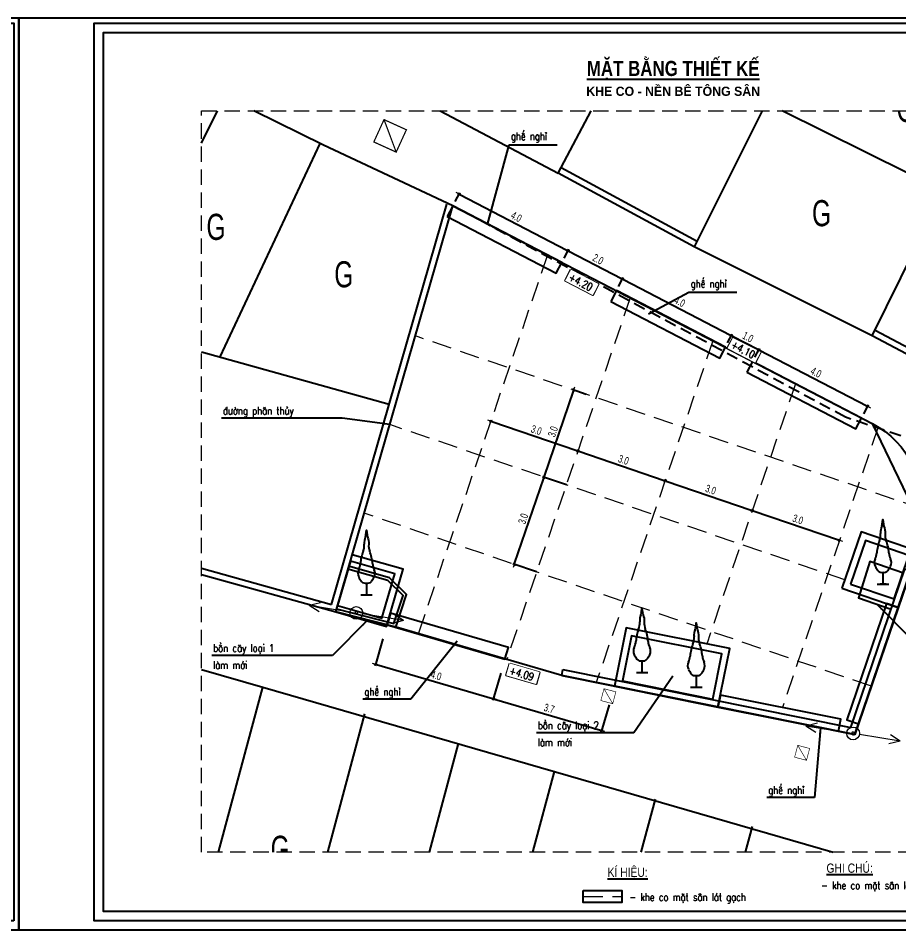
# Model space of a CAD drawing. Header units: millimetres. Extents: x 1823 to 2398, y 1966 to 2177.
# Drawn here: x 2355.19 to 2383.87, y 2025.88 to 2055.58 of the extents above; entities that cross this region are included whole.
import ezdxf
from ezdxf.enums import TextEntityAlignment as Align
from ezdxf.xclip import XClip

# ---------------------------------------------------------------- set-up
doc = ezdxf.new("R2010")
doc.units = ezdxf.units.MM
doc.header["$XCLIPFRAME"] = 0
doc.set_wipeout_variables(frame=1)
doc.header["$PDMODE"] = 3
doc.header["$PDSIZE"] = -0.7
doc.linetypes.add('DASHED', pattern=[19.05, 12.7, -6.35])
doc.linetypes.add('HIDDEN', pattern=[0.375, 0.25, -0.125])
for name, color, linetype in [('CAY', 3, 'Continuous'), ('chu', 6, 'Continuous'), ('coc', 1, 'Continuous'), ('ENTTNTHIETKE1', 2, 'Continuous'), ('GA', 7, 'Continuous'), ('KHUNGTEN', 5, 'Continuous'), ('NOI', 2, 'Continuous'), ('thep', 2, 'Continuous')]:
    doc.layers.add(name, color=color, linetype=linetype)
for name, color, linetype, lineweight in [('COT Ha The', 1, 'Continuous', 13), ('LC Dim', 8, 'Continuous', 18), ('LC Khac', 4, 'Continuous', 9), ('LC MANH DUT', 35, 'HIDDEN', 5), ('LC Net thay', 7, 'Continuous', 25), ('LC Text1', 3, 'Continuous', 20), ('LC Text2', 7, 'Continuous', 25)]:
    doc.layers.add(name, color=color, linetype=linetype, lineweight=lineweight)
doc.styles.add('HOATBIF', font='hoatbif.shx', dxfattribs={"width": 0.7})
doc.styles.add('LC 1', font='')
doc.styles.add('LC 3', font='vnsimli.shx', dxfattribs={"width": 0.75})
doc.styles.add('LC3', font='', dxfattribs={"width": 0.8})
doc.styles.get("Standard").update_dxf_attribs({"font": 'RomanS'})
doc.styles.add('style1', font='')
doc.styles.add('T2', font='', dxfattribs={"width": 0.8})
doc.styles.get('LC 1').set_extended_font_data('.VnAvantH', bold=True)
doc.styles.get('LC3').set_extended_font_data('.VnArialH', bold=True)
doc.styles.get('style1').set_extended_font_data('.VnAvantH')
doc.styles.get('T2').set_extended_font_data('.VnArialH')
doc.dimstyles.new('1-100(1-25)', dxfattribs={"dimscale": 25, "dimtxt": 2.5, "dimasz": 0.35, "dimexe": 0.5, "dimexo": 0, "dimgap": 0.8, "dimtad": 1, "dimdec": 0, "dimzin": 0, "dimdsep": 46, "dimtxsty": 'HOATBIF', "dimblk1": 'DOT', "dimblk2": 'DOT', "dimsah": 1, "dimcen": -1, "dimdle": 1, "dimclrd": 256, "dimclre": 256, "dimclrt": 4, "dimadec": 3, "dimazin": 2, "dimtfac": 0.333333, "dimtdec": 0, "dimtix": 1, "dimtmove": 2, "dimatfit": 3, "dimldrblk": 'DOT', "dimfxl": 1, "dimtvp": 0.833333, "dimtolj": 1, "dimtzin": 0, "dimarcsym": 0})
doc.dimstyles.new('ISO-25', dxfattribs={"dimtxt": 2.5, "dimasz": 2.5, "dimexe": 1.25, "dimexo": 0.625, "dimtad": 1, "dimtxsty": 'Standard', "dimcen": 2.5, "dimadec": 0, "dimazin": 2, "dimtfac": 0, "dimtdec": 0, "dimtofl": 0, "dimtmove": 0, "dimatfit": 0, "dimfxl": 1, "dimtzin": 0, "dimarcsym": 0})

# ---------------------------------------------------------------- blocks, each defined once
blk = doc.blocks.new('khung vpn')
at = {"layer": 'Defpoints'}
for p, q in [((52556.46, -4195.446), (52498.758, -4195.446)), ((52498.758, -4195.446), (52498.758, -4235.276)), ((52556.46, -4235.276), (52556.46, -4195.446)), ((52498.758, -4235.276), (52556.46, -4235.276))]:
    blk.add_line(p, q, dxfattribs=at)
at = {"layer": 'KHUNGTEN'}
blk.add_lwpolyline([(52556.243, -4234.885), (52502.048, -4234.885), (52502.048, -4195.662), (52556.243, -4195.662)], close=True, dxfattribs=at)
at = {"layer": 'thep'}
blk.add_lwpolyline([(52555.832, -4234.474), (52502.459, -4234.474), (52502.459, -4196.073), (52555.832, -4196.073)], close=True, dxfattribs=at)
blk = doc.blocks.new('COTHATHE')
at = {"layer": 'COT Ha The', "linetype": 'Continuous'}
for p, q in [((-2.594, 0), (-2.007, 0.249)), ((-2.594, 0), (-2.007, -0.249)), ((2.594, 0), (2.007, 0.249)), ((2.594, 0), (2.007, -0.249))]:
    blk.add_line(p, q, dxfattribs=at)
at = {"layer": 'COT Ha The'}
for p, q in [((-2.594, 0), (-0.348, 0)), ((-2.594, 0), (-0.348, 0)), ((2.594, 0), (0.348, 0))]:
    blk.add_line(p, q, dxfattribs=at)
blk.add_circle((0, 0), 0.348, dxfattribs=at)
at = {"layer": 'COT Ha The', "linetype": 'Continuous'}
for start, end in [(0, 180), (180, 0)]:
    blk.add_arc((0, 0), 0.075, start, end, dxfattribs=at)
blk = doc.blocks.new('cay')
at = {"layer": 'CAY', "color": 3, "extrusion": (-0.000518657, 0.000768986, 1)}
for p, q in [((-0.018, 0.76, -0.001), (-0.018, 0, 0)), ((-0.199, 0, 0), (0.199, 0, 0)), ((-0.383, -0.011, 0), (0.363, -0.011, 0))]:
    blk.add_line(p, q, dxfattribs=at)
blk.add_lwpolyline([(-0.055, 3.906), (-0.019, 4.196), (0.017, 3.906, 0.060426), (0.053, 3.762, -0.106971), (0.126, 3.291, 0.106991), (0.198, 2.821)], format="xyb", dxfattribs=at)
for centre, radius, start, end in [((0.959, 3.36), 1.125, 159.05378, 183.47679), ((-0.67, 3.983), 0.619, 339.05378, 352.88549), ((-1.286, 3.223), 1.124, 339.04928, 3.47679), ((2.451, 1.792), 2.877, 159.04928, 175.35531), ((-2.488, 1.791), 2.877, 4.67586, 20.98188), ((-1.534, 2.116), 1.121, 334.14949, 355.35531), ((1.496, 2.117), 1.121, 184.67586, 205.88168), ((-0.04, 1.393), 0.539, 154.14949, 205.88168), ((0.003, 1.393), 0.539, 334.14949, 25.88168), ((0.907, 1.852), 1.592, 205.88168, 218.19195), ((-0.099, 1.061), 0.312, 218.19195, 284.99314), ((0.062, 1.061), 0.312, 255.03803, 321.83922), ((-0.944, 1.852), 1.592, 321.83922, 334.14949)]:
    blk.add_arc(centre, radius, start, end, dxfattribs=at)
blk = doc.blocks.new('bu lon')
at = {"layer": 'LC Khac', "color": 9}
for p, q in [((0, -0.786), (0, 0.786)), ((0.786, 0), (-0.786, 0))]:
    blk.add_line(p, q, dxfattribs=at)
at = {"layer": 'LC Khac', "color": 7}
blk.add_circle((0, 0), 0.5, dxfattribs=at)
blk = doc.blocks.new('TIEUDE1')
at = {"layer": 'LC Text2', "color": 7, "style": 'LC 1'}
blk.add_attdef('TIªU§Ò', text='', height=5, dxfattribs=at).set_placement((0, 0), align=Align.BOTTOM_CENTER)
blk.add_attdef('TL', text='', height=3, dxfattribs=at).set_placement((0, -2), align=Align.TOP_CENTER)
blk = doc.blocks.new('DOT')
at = {"layer": 'LC Dim'}
blk.add_line((-3, 0), (3, 0), dxfattribs=at)
at = {"layer": 'LC Dim', "color": 4}
blk.add_line((-1, -1), (1, 1), dxfattribs=at)
blk.add_lwpolyline([(0.5, 1), (-1, -0.5), (-0.5, -1), (1, 0.5)], close=True, dxfattribs=at)
blk = doc.blocks.new('*D79')
at = {"layer": 'Defpoints', "color": 0, "transparency": 16777216}
for p in [(2369.417, 2049.611), (2373.092, 2048.009), (2372.967, 2047.767)]:
    blk.add_point(p, dxfattribs=at)
at = {"layer": 'LC Dim', "lineweight": -2, "transparency": 16777216}
for p, q in [((2369.417, 2049.611), (2369.566, 2049.898)), ((2369.574, 2049.837), (2373.061, 2048.025)), ((2372.967, 2047.767), (2373.116, 2048.054))]:
    blk.add_line(p, q, dxfattribs=at)
at = {"layer": 'LC Dim', "lineweight": -2, "transparency": 16777216, "xscale": 0.035, "yscale": 0.035, "zscale": 0.035}
for p, rotation in [((2369.543, 2049.853), 152.5453869845243), ((2373.092, 2048.009), 332.5453869845243)]:
    blk.add_blockref('DOT', p, dxfattribs=dict(at, rotation=rotation))
at = {"layer": 'LC Dim', "color": 4, "transparency": 16777216, "insert": (2371.412, 2049.113), "char_height": 0.25, "attachment_point": 5, "rotation": 332.5454, "style": 'HOATBIF'}
blk.add_mtext('\\A1;4.0', dxfattribs=at)
blk = doc.blocks.new('_Dot')
at = {"color": 0, "linetype": 'ByBlock', "lineweight": -2}
blk.add_line((-0.5, 0), (-1, 0), dxfattribs=at)
at = {"color": 0, "linetype": 'ByBlock', "const_width": 0.5}
blk.add_lwpolyline([(-0.25, 0, 1), (0.25, 0, 1)], format="xyb", close=True, dxfattribs=at)
blk = doc.blocks.new('*D80')
at = {"layer": 'Defpoints', "color": 0, "ltscale": 2, "transparency": 16777216}
for p in [(2372.967, 2047.767), (2374.741, 2046.845), (2374.867, 2047.087)]:
    blk.add_point(p, dxfattribs=at)
at = {"layer": 'LC Dim', "lineweight": -2, "ltscale": 2, "transparency": 16777216}
for p, q in [((2372.967, 2047.767), (2373.116, 2048.054)), ((2373.124, 2047.993), (2374.836, 2047.103)), ((2374.741, 2046.845), (2374.89, 2047.132))]:
    blk.add_line(p, q, dxfattribs=at)
at = {"layer": 'LC Dim', "lineweight": -2, "ltscale": 2, "transparency": 16777216, "xscale": 0.035, "yscale": 0.035, "zscale": 0.035}
for p, rotation in [((2373.092, 2048.009), 152.5453869845068), ((2374.867, 2047.087), 332.5453869845068)]:
    blk.add_blockref('DOT', p, dxfattribs=dict(at, rotation=rotation))
at = {"layer": 'LC Dim', "color": 4, "ltscale": 2, "transparency": 16777216, "insert": (2374.074, 2047.73), "char_height": 0.25, "attachment_point": 5, "rotation": 332.5454, "style": 'HOATBIF'}
blk.add_mtext('\\A1;2.0', dxfattribs=at)
blk = doc.blocks.new('*D81')
at = {"layer": 'Defpoints', "color": 0, "ltscale": 2, "transparency": 16777216}
for p in [(2374.741, 2046.845), (2378.417, 2045.243), (2378.291, 2045.001)]:
    blk.add_point(p, dxfattribs=at)
at = {"layer": 'LC Dim', "lineweight": -2, "ltscale": 2, "transparency": 16777216}
for p, q in [((2374.741, 2046.845), (2374.89, 2047.132)), ((2374.898, 2047.071), (2378.386, 2045.259)), ((2378.291, 2045.001), (2378.44, 2045.287))]:
    blk.add_line(p, q, dxfattribs=at)
at = {"layer": 'LC Dim', "lineweight": -2, "ltscale": 2, "transparency": 16777216, "xscale": 0.035, "yscale": 0.035, "zscale": 0.035}
for p, rotation in [((2374.867, 2047.087), 152.5453869845068), ((2378.417, 2045.243), 332.5453869845068)]:
    blk.add_blockref('DOT', p, dxfattribs=dict(at, rotation=rotation))
at = {"layer": 'LC Dim', "color": 4, "ltscale": 2, "transparency": 16777216, "insert": (2376.736, 2046.347), "char_height": 0.25, "attachment_point": 5, "rotation": 332.5454, "style": 'HOATBIF'}
blk.add_mtext('\\A1;4.0', dxfattribs=at)
blk = doc.blocks.new('*D82')
at = {"layer": 'Defpoints', "color": 0, "ltscale": 2, "transparency": 16777216}
for p in [(2378.291, 2045.001), (2379.304, 2044.782), (2379.178, 2044.54)]:
    blk.add_point(p, dxfattribs=at)
at = {"layer": 'LC Dim', "lineweight": -2, "ltscale": 2, "transparency": 16777216}
for p, q in [((2378.291, 2045.001), (2378.44, 2045.287)), ((2378.448, 2045.227), (2379.273, 2044.798)), ((2379.178, 2044.54), (2379.327, 2044.826))]:
    blk.add_line(p, q, dxfattribs=at)
at = {"layer": 'LC Dim', "lineweight": -2, "ltscale": 2, "transparency": 16777216, "xscale": 0.035, "yscale": 0.035, "zscale": 0.035}
for p, rotation in [((2378.417, 2045.243), 152.5453869845068), ((2379.304, 2044.782), 332.5453869845068)]:
    blk.add_blockref('DOT', p, dxfattribs=dict(at, rotation=rotation))
at = {"layer": 'LC Dim', "color": 4, "ltscale": 2, "transparency": 16777216, "insert": (2378.955, 2045.194), "char_height": 0.25, "attachment_point": 5, "rotation": 332.5454, "style": 'HOATBIF'}
blk.add_mtext('\\A1;1.0', dxfattribs=at)
blk = doc.blocks.new('*D83')
at = {"layer": 'Defpoints', "color": 0, "ltscale": 2, "transparency": 16777216}
for p in [(2379.178, 2044.54), (2382.728, 2042.696), (2382.854, 2042.938)]:
    blk.add_point(p, dxfattribs=at)
at = {"layer": 'LC Dim', "lineweight": -2, "ltscale": 2, "transparency": 16777216}
for p, q in [((2379.178, 2044.54), (2379.327, 2044.826)), ((2379.335, 2044.766), (2382.823, 2042.954)), ((2382.728, 2042.696), (2382.877, 2042.982))]:
    blk.add_line(p, q, dxfattribs=at)
at = {"layer": 'LC Dim', "lineweight": -2, "ltscale": 2, "transparency": 16777216, "xscale": 0.035, "yscale": 0.035, "zscale": 0.035}
for p, rotation in [((2379.304, 2044.782), 152.5453869845068), ((2382.854, 2042.938), 332.5453869845068)]:
    blk.add_blockref('DOT', p, dxfattribs=dict(at, rotation=rotation))
at = {"layer": 'LC Dim', "color": 4, "ltscale": 2, "transparency": 16777216, "insert": (2381.173, 2044.042), "char_height": 0.25, "attachment_point": 5, "rotation": 332.5454, "style": 'HOATBIF'}
blk.add_mtext('\\A1;4.0', dxfattribs=at)
blk = doc.blocks.new('*D84')
at = {"layer": 'Defpoints', "color": 0, "ltscale": 2, "transparency": 16777216}
for p in [(2367.067, 2035.364), (2370.907, 2034.243), (2370.664, 2033.41)]:
    blk.add_point(p, dxfattribs=at)
at = {"layer": 'LC Dim', "lineweight": -2, "ltscale": 2, "transparency": 16777216}
for p, q in [((2367.067, 2035.364), (2366.81, 2034.483)), ((2366.858, 2034.521), (2370.63, 2033.42)), ((2370.907, 2034.243), (2370.65, 2033.362))]:
    blk.add_line(p, q, dxfattribs=at)
at = {"layer": 'LC Dim', "lineweight": -2, "ltscale": 2, "transparency": 16777216, "xscale": 0.035, "yscale": 0.035, "zscale": 0.035}
for p, rotation in [((2366.824, 2034.531), 163.727163228525), ((2370.664, 2033.41), 343.727163228525)]:
    blk.add_blockref('DOT', p, dxfattribs=dict(at, rotation=rotation))
at = {"layer": 'LC Dim', "color": 4, "ltscale": 2, "transparency": 16777216, "insert": (2368.801, 2034.168), "char_height": 0.25, "attachment_point": 5, "rotation": 343.7272, "style": 'HOATBIF'}
blk.add_mtext('\\A1;4.0', dxfattribs=at)
blk = doc.blocks.new('*D85')
at = {"layer": 'Defpoints', "color": 0, "ltscale": 2, "transparency": 16777216}
for p in [(2370.907, 2034.243), (2374.43, 2033.215), (2374.187, 2032.382)]:
    blk.add_point(p, dxfattribs=at)
at = {"layer": 'LC Dim', "lineweight": -2, "ltscale": 2, "transparency": 16777216}
for p, q in [((2370.907, 2034.243), (2370.65, 2033.362)), ((2370.697, 2033.401), (2374.153, 2032.392)), ((2374.43, 2033.215), (2374.173, 2032.334))]:
    blk.add_line(p, q, dxfattribs=at)
at = {"layer": 'LC Dim', "lineweight": -2, "ltscale": 2, "transparency": 16777216, "xscale": 0.035, "yscale": 0.035, "zscale": 0.035}
for p, rotation in [((2370.664, 2033.41), 163.7271632285456), ((2374.187, 2032.382), 343.7271632285455)]:
    blk.add_blockref('DOT', p, dxfattribs=dict(at, rotation=rotation))
at = {"layer": 'LC Dim', "color": 4, "ltscale": 2, "transparency": 16777216, "insert": (2372.483, 2033.093), "char_height": 0.25, "attachment_point": 5, "rotation": 343.7272, "style": 'HOATBIF'}
blk.add_mtext('\\A1;3.7', dxfattribs=at)
blk = doc.blocks.new('*D86')
at = {"layer": 'Defpoints', "color": 0, "ltscale": 2, "transparency": 16777216}
for p in [(2370.579, 2042.452), (2373.418, 2041.483), (2373.418, 2041.483)]:
    blk.add_point(p, dxfattribs=at)
at = {"layer": 'LC Dim', "lineweight": -2, "ltscale": 2, "transparency": 16777216}
for p, q in [((2370.579, 2042.452), (2370.595, 2042.5)), ((2370.612, 2042.441), (2373.385, 2041.494)), ((2373.418, 2041.483), (2373.434, 2041.53))]:
    blk.add_line(p, q, dxfattribs=at)
at = {"layer": 'LC Dim', "lineweight": -2, "ltscale": 2, "transparency": 16777216, "xscale": 0.035, "yscale": 0.035, "zscale": 0.035}
for p, rotation in [((2370.579, 2042.452), 161.1536445947027), ((2373.418, 2041.483), 341.1536445947027)]:
    blk.add_blockref('DOT', p, dxfattribs=dict(at, rotation=rotation))
at = {"layer": 'LC Dim', "color": 4, "ltscale": 2, "transparency": 16777216, "insert": (2372.064, 2042.162), "char_height": 0.25, "attachment_point": 5, "rotation": 341.1536, "style": 'HOATBIF'}
blk.add_mtext('\\A1;3.0', dxfattribs=at)
blk = doc.blocks.new('*D87')
at = {"layer": 'Defpoints', "color": 0, "ltscale": 2, "transparency": 16777216}
for p in [(2373.418, 2041.483), (2376.257, 2040.514), (2376.257, 2040.514)]:
    blk.add_point(p, dxfattribs=at)
at = {"layer": 'LC Dim', "lineweight": -2, "ltscale": 2, "transparency": 16777216}
for p, q in [((2373.418, 2041.483), (2373.434, 2041.53)), ((2373.451, 2041.472), (2376.224, 2040.525)), ((2376.257, 2040.514), (2376.273, 2040.561))]:
    blk.add_line(p, q, dxfattribs=at)
at = {"layer": 'LC Dim', "lineweight": -2, "ltscale": 2, "transparency": 16777216, "xscale": 0.035, "yscale": 0.035, "zscale": 0.035}
for p, rotation in [((2373.418, 2041.483), 161.1536445947027), ((2376.257, 2040.514), 341.1536445947027)]:
    blk.add_blockref('DOT', p, dxfattribs=dict(at, rotation=rotation))
at = {"layer": 'LC Dim', "color": 4, "ltscale": 2, "transparency": 16777216, "insert": (2374.904, 2041.193), "char_height": 0.25, "attachment_point": 5, "rotation": 341.1536, "style": 'HOATBIF'}
blk.add_mtext('\\A1;3.0', dxfattribs=at)
blk = doc.blocks.new('*D88')
at = {"layer": 'Defpoints', "color": 0, "ltscale": 2, "transparency": 16777216}
for p in [(2376.257, 2040.514), (2379.096, 2039.545), (2379.096, 2039.545)]:
    blk.add_point(p, dxfattribs=at)
at = {"layer": 'LC Dim', "lineweight": -2, "ltscale": 2, "transparency": 16777216}
for p, q in [((2376.257, 2040.514), (2376.273, 2040.561)), ((2376.29, 2040.503), (2379.063, 2039.556)), ((2379.096, 2039.545), (2379.112, 2039.592))]:
    blk.add_line(p, q, dxfattribs=at)
at = {"layer": 'LC Dim', "lineweight": -2, "ltscale": 2, "transparency": 16777216, "xscale": 0.035, "yscale": 0.035, "zscale": 0.035}
for p, rotation in [((2376.257, 2040.514), 161.1536445947027), ((2379.096, 2039.545), 341.1536445947027)]:
    blk.add_blockref('DOT', p, dxfattribs=dict(at, rotation=rotation))
at = {"layer": 'LC Dim', "color": 4, "ltscale": 2, "transparency": 16777216, "insert": (2377.743, 2040.223), "char_height": 0.25, "attachment_point": 5, "rotation": 341.1536, "style": 'HOATBIF'}
blk.add_mtext('\\A1;3.0', dxfattribs=at)
blk = doc.blocks.new('*D89')
at = {"layer": 'Defpoints', "color": 0, "ltscale": 2, "transparency": 16777216}
for p in [(2379.096, 2039.545), (2381.935, 2038.576), (2381.935, 2038.576)]:
    blk.add_point(p, dxfattribs=at)
at = {"layer": 'LC Dim', "lineweight": -2, "ltscale": 2, "transparency": 16777216}
for p, q in [((2379.096, 2039.545), (2379.112, 2039.592)), ((2379.129, 2039.534), (2381.902, 2038.587)), ((2381.935, 2038.576), (2381.951, 2038.623))]:
    blk.add_line(p, q, dxfattribs=at)
at = {"layer": 'LC Dim', "lineweight": -2, "ltscale": 2, "transparency": 16777216, "xscale": 0.035, "yscale": 0.035, "zscale": 0.035}
for p, rotation in [((2379.096, 2039.545), 161.1536445947027), ((2381.935, 2038.576), 341.1536445947027)]:
    blk.add_blockref('DOT', p, dxfattribs=dict(at, rotation=rotation))
at = {"layer": 'LC Dim', "color": 4, "ltscale": 2, "transparency": 16777216, "insert": (2380.582, 2039.254), "char_height": 0.25, "attachment_point": 5, "rotation": 341.1536, "style": 'HOATBIF'}
blk.add_mtext('\\A1;3.0', dxfattribs=at)
blk = doc.blocks.new('*D90')
at = {"layer": 'Defpoints', "color": 0, "ltscale": 2, "transparency": 16777216}
for p in [(2372.313, 2040.628), (2373.041, 2040.38), (2372.072, 2037.541)]:
    blk.add_point(p, dxfattribs=at)
at = {"layer": 'LC Dim', "lineweight": -2, "ltscale": 2, "transparency": 16777216}
for p, q in [((2371.356, 2037.822), (2372.302, 2040.595)), ((2373.041, 2040.38), (2372.266, 2040.645)), ((2372.072, 2037.541), (2371.297, 2037.805))]:
    blk.add_line(p, q, dxfattribs=at)
at = {"layer": 'LC Dim', "lineweight": -2, "ltscale": 2, "transparency": 16777216, "xscale": 0.035, "yscale": 0.035, "zscale": 0.035}
for p, rotation in [((2372.313, 2040.628), 71.15364459469723), ((2371.344, 2037.789), 251.1536445946972)]:
    blk.add_blockref('DOT', p, dxfattribs=dict(at, rotation=rotation))
at = {"layer": 'LC Dim', "color": 4, "ltscale": 2, "transparency": 16777216, "insert": (2371.635, 2039.275), "char_height": 0.25, "attachment_point": 5, "rotation": 71.1536, "style": 'HOATBIF'}
blk.add_mtext('\\A1;3.0', dxfattribs=at)
blk = doc.blocks.new('*D91')
at = {"layer": 'Defpoints', "color": 0, "ltscale": 2, "transparency": 16777216}
for p in [(2373.282, 2043.468), (2373.69, 2043.328), (2373.041, 2040.38)]:
    blk.add_point(p, dxfattribs=at)
at = {"layer": 'LC Dim', "lineweight": -2, "ltscale": 2, "transparency": 16777216}
for p, q in [((2372.325, 2040.662), (2373.271, 2043.434)), ((2373.69, 2043.328), (2373.235, 2043.484)), ((2373.041, 2040.38), (2372.266, 2040.645))]:
    blk.add_line(p, q, dxfattribs=at)
at = {"layer": 'LC Dim', "lineweight": -2, "ltscale": 2, "transparency": 16777216, "xscale": 0.035, "yscale": 0.035, "zscale": 0.035}
for p, rotation in [((2373.282, 2043.468), 71.15364459469723), ((2372.313, 2040.628), 251.1536445946972)]:
    blk.add_blockref('DOT', p, dxfattribs=dict(at, rotation=rotation))
at = {"layer": 'LC Dim', "color": 4, "ltscale": 2, "transparency": 16777216, "insert": (2372.604, 2042.114), "char_height": 0.25, "attachment_point": 5, "rotation": 71.1536, "style": 'HOATBIF'}
blk.add_mtext('\\A1;3.0', dxfattribs=at)
blk = doc.blocks.new('NENHIENTRANG')
at = {"layer": 'GA'}
h = blk.add_hatch(dxfattribs=at)
h.set_pattern_fill('ANSI31', color=5, scale=2.5, angle=292.3038, style=0)
h.set_pattern_definition([(337.303808, (-2698.49662, -12.83195), (0.12057648, 0.288301167), [])])
h.paths.add_polyline_path([(61.227, 27.797, 1), (60.706, 28.264, 1)])
at = {"layer": 'coc', "elevation": 0.006}
for points in [[(57.983, 29.304), (57.983, 29.504)], [(57.733, 29.304), (58.233, 28.804)], [(57.733, 28.804), (58.233, 29.304)], [(57.733, 29.054), (57.533, 29.054)], [(58.233, 29.054), (61.067, 29.054)], [(57.983, 28.804), (57.983, 28.604)]]:
    blk.add_lwpolyline(points, dxfattribs=at)
blk.add_lwpolyline([(57.733, 28.804), (58.233, 28.804), (58.233, 29.304), (57.733, 29.304)], close=True, dxfattribs=at)
at = {"layer": 'GA', "color": 5, "const_width": 0.05, "elevation": 0.023}
blk.add_lwpolyline([(60.26, 27.991), (61.004, 27.322), (61.673, 28.065), (60.929, 28.734)], close=True, dxfattribs=at)
at = {"layer": 'GA', "color": 5}
blk.add_circle((60.966, 28.031, 0.023), 0.35, dxfattribs=at)
at = {"layer": 'NOI', "color": 3, "linetype": 'DASHED', "ltscale": 0.03}
for points, elevation in [([(64.055, 46.581), (75.438, 36.984)], -0.017), ([(52.555, 32.939), (63.938, 23.343)], -0.017), ([(16.922, 12.703), (11.501, 16.419)], -0.206), ([(42.655, -3.967), (43.326, -1.071), (43.416, 0.066), (40.528, 1.039), (27.742, 7.929)], -0.206)]:
    blk.add_lwpolyline(points, dxfattribs=dict(at, elevation=elevation))
at = {"layer": 'NOI'}
for points, elevation in [([(4.482, 23.228), (7.602, 29.486)], -0.008), ([(4.717, 23.109), (7.794, 29.43)], -0.008), ([(8.972, 20.548), (12.614, 27.67)], -0.217), ([(12.614, 27.67), (17.034, 25.41)], -0.217), ([(56.061, 22.849), (58.8, 27.674)], -0.058), ([(13.392, 18.288), (17.034, 25.41)], -0.259), ([(25.958, 20.816), (21.505, 23.148), (17.034, 25.41)], -0.147), ([(17.863, 16.026), (21.505, 23.148)], -0.304), ([(4.541, 22.75), (3.73, 20.162)], -0.008), ([(8.972, 20.548), (4.541, 22.75)], -0.217), ([(56.061, 22.849), (51.634, 13.694), (51.45, 12.835), (49.429, 8.428)], -0.058), ([(60.563, 20.672), (56.061, 22.849)], -0.058), ([(22.316, 13.694), (25.958, 20.816)], -0.147), ([(-3.437, 12.407), (0.606, 20.641)], -0.012), ([(6.376, 19.596), (3.573, 20.196), (0.606, 20.641)], -0.149), ([(8.972, 20.548), (13.392, 18.288)], -0.217), ([(60.563, 20.672), (56.224, 11.25), (56.224, 11.25), (54.256, 6.958)], -0.058), ([(1.626, 9.921), (6.376, 19.596)], -0.033), ([(6.112, 19.057), (11.501, 16.419)], -0.149), ([(38.152, 11.171), (42.152, 18.495)], -0.19), ([(49.268, 14.834), (42.152, 18.495)], -0.176), ([(22.329, 13.718), (17.854, 16.006), (13.392, 18.288)], -0.147), ([(26.751, 11.317), (30.484, 18.399)], -0.131), ([(30.489, 18.397), (34.906, 16.069)], -0.142), ([(6.751, 6.744), (11.501, 16.419)], -0.037), ([(31.175, 8.992), (34.906, 16.069)], -0.142), ([(47.292, 11.231), (40.115, 14.78)], -0.176), ([(45.316, 7.627), (49.268, 14.834)], -0.19), ([(10.4, 14.175), (16.237, 11.308)], -0.153), ([(26.758, 11.32), (22.493, 14.038)], -0.142), ([(26.866, 11.488), (22.6, 14.207)], -0.142), ([(13.122, 4.965), (16.922, 12.703)], -0.09), ([(20.303, 11.487), (16.922, 12.703)], -0.206), ([(1.626, 9.921), (-3.437, 12.407)], -0.033), ([(16.622, 3.988), (20.303, 11.487)], -0.206), ([(23.533, 9.901), (20.303, 11.487)], -0.206), ([(26.758, 11.32), (31.175, 8.992)], -0.142), ([(37.942, 11.275), (35.6, 6.587)], -0.222), ([(45.316, 7.627), (37.942, 11.275)], -0.176), ([(1.626, 9.921), (7.054, 7.361)], -0.033), ([(20.159, 3.001), (23.418, 9.955)], -0.206), ([(27.742, 7.929), (23.533, 9.901)], -0.206), ([(35.6, 6.587), (31.175, 8.992)], -0.222), ([(35.696, 6.762), (31.271, 9.167)], -0.222), ([(41.399, 3.691), (43.734, 8.41)], -0.222), ([(49.682, 8.292), (48.373, 3.984)], -0.206), ([(49.682, 8.292), (58.323, 5.773)], -0.206), ([(2.311, 7.983), (0.387, 1.418)], -0.18), ([(2.311, 7.983), (25.67, 1.462)], -0.18), ([(23.79, -5.058), (27.55, 7.983)], -0.166), ([(23.928, -5.304), (27.742, 7.929)], -0.166), ([(46.23, 7.223), (45.316, 7.627)], -0.19), ([(46.23, 7.223), (43.779, 2.426), (41.399, 3.691)], -0.19), ([(46.052, 7.314), (43.694, 2.698), (41.493, 3.867)], -0.19), ([(3.502, 0.506), (5.438, 7.11)], -0.18), ([(41.399, 3.691), (35.6, 6.587)], -0.222), ([(6.616, -0.407), (8.564, 6.238)], -0.186), ([(57.014, 1.465), (58.274, 5.787)], -0.229), ([(12.773, -2.208), (14.744, 4.513)], -0.201), ([(48.373, 3.984), (46.511, -2.403)], -0.229), ([(48.373, 3.984), (57.014, 1.465)], -0.229), ([(16.068, -3.109), (18.033, 3.594)], -0.154), ([(-0.092, -0.358), (0.215, 0.844), (0.387, 1.418)], -0.18), ([(0.387, 1.418), (6.616, -0.407)], -0.18), ([(57.014, 1.465), (55.152, -4.922)], -0.229), ([(12.97, -1.537), (6.813, 0.264)], -0.201), ([(12.872, -1.872), (6.715, -0.071)], -0.201), ([(-0.092, -0.358), (-0.514, -1.482)], -0.18), ([(12.773, -2.208), (6.616, -0.407)], -0.201), ([(-3.19, -11.456), (-0.514, -1.482)], -0.075), ([(2.562, -2.317), (-0.514, -1.482)], -0.184), ([(-0.114, -12.292), (2.562, -2.317)], -0.075), ([(2.562, -2.317), (21.55, -7.752)], -0.184), ([(16.068, -3.109), (12.773, -2.208)], -0.154), ([(43.559, -14.068), (44.435, -11.065), (45.814, -5.527), (46.708, -2.461)], -0.172), ([(55.152, -4.922), (46.511, -2.403)], -0.229), ([(16.122, -2.917), (23.79, -5.058)], -0.154), ([(3.047, -13.14), (5.722, -3.169)], -0.082), ([(16.068, -3.109), (23.928, -5.304)], -0.154), ([(23.928, -5.304), (25.889, -5.802), (26.234, -4.742), (25.68, -4.195), (24.348, -3.819)], -0.166), ([(42.418, -4.043), (41.321, -3.666), (40.953, -4.85), (42.019, -5.214)], -0.151), ([(6.147, -13.744), (8.739, -4.085)], -0.075), ([(23.953, -5.207), (25.823, -5.682), (26.12, -4.77), (25.629, -4.285), (24.321, -3.915)], -0.166), ([(31.288, -7.378), (40.834, -9.302), (42.655, -3.967)], -0.151), ([(31.328, -7.182), (40.702, -9.072), (42.466, -3.903)], -0.151), ([(42.466, -3.903), (42.655, -3.967)], -0.151), ([(9.422, -14.851), (12.056, -5.035)], -0.075), ([(55.152, -4.922), (52.2, -16.587)], -0.229), ([(54.368, -8.021), (45.814, -5.527)], -0.219), ([(12.617, -15.709), (15.237, -5.945)], -0.075), ([(15.76, -16.552), (18.366, -6.841)], -0.075), ([(31.288, -7.378), (31.328, -7.182)], -0.151), ([(18.958, -17.411), (21.55, -7.752)], -0.075), ([(21.55, -7.752), (40.66, -13.29)], -0.125), ([(22.288, -18.281), (24.88, -8.622)], -0.131), ([(25.337, -19.256), (27.929, -9.597)], -0.125), ([(28.463, -20.163), (31.055, -10.504)], -0.107), ([(52.97, -13.553), (44.329, -11.034)], -0.213), ([(-3.19, -11.456), (-0.112, -12.283)], -0.075), ([(31.75, -21.063), (34.342, -11.404)], -0.141), ([(18.958, -17.411), (-0.114, -12.292)], -0.172), ([(34.91, -21.952), (37.502, -12.293)], -0.107), ([(38.068, -22.949), (40.66, -13.29)], -0.172), ([(43.559, -14.068), (40.66, -13.29)], -0.172), ([(40.967, -23.727), (43.559, -14.068)], -0.172), ([(52.2, -16.587), (43.559, -14.068)], -0.172), ([(38.068, -22.949), (18.958, -17.411)], -0.172), ([(40.967, -23.727), (38.068, -22.949)], -0.172)]:
    blk.add_lwpolyline(points, dxfattribs=dict(at, elevation=elevation))
for points in [[(54.459, 25.33), (56.393, 28.63), (56.7, 29.445)], [(49.978, 27.546), (44.822, 17.121)], [(49.978, 27.546), (54.459, 25.33)], [(54.459, 25.33), (49.268, 14.834)]]:
    blk.add_lwpolyline(points, dxfattribs=at)
at = {"layer": 'NOI', "elevation": -0.008}
blk.add_lwpolyline([(4.185, 22.93), (4.541, 22.75), (4.722, 23.106), (4.365, 23.287)], close=True, dxfattribs=at)
at = {"layer": 'NOI', "color": 5}
for points, const_width, elevation in [([(25.168, 10.007), (25.896, 9.676), (26.228, 10.404), (25.5, 10.735)], 0.04, -3.218), ([(32.562, -8.193), (32.949, -8.295), (33.051, -7.909), (32.664, -7.807)], 0.02, -0.149), ([(38.873, -10.038), (39.26, -10.14), (39.362, -9.754), (38.975, -9.652)], 0.02, -0.199), ([(43.355, -11.004), (43.742, -11.106), (43.844, -10.72), (43.457, -10.618)], 0.02, -0.229)]:
    blk.add_lwpolyline(points, close=True, dxfattribs=dict(at, const_width=const_width, elevation=elevation))
for points, const_width, elevation in [([(25.5, 10.735), (25.896, 9.676)], 0.04, -3.218), ([(32.664, -7.807), (32.949, -8.295)], 0.02, -0.149), ([(38.975, -9.652), (39.26, -10.14)], 0.02, -0.199), ([(43.457, -10.618), (43.742, -11.106)], 0.02, -0.229)]:
    blk.add_lwpolyline(points, dxfattribs=dict(at, const_width=const_width, elevation=elevation))
at = {"layer": 'CAY', "xscale": 0.5, "yscale": 0.5, "zscale": 0.5}
for p in [(41.756, -4.394, -3.985), (24.937, -4.744, -3.985), (33.911, -7.277, 0.08), (35.678, -7.754, -3.985)]:
    blk.add_blockref('cay', p, dxfattribs=at)
at = {"layer": 'COT Ha The'}
for p, xscale, yscale, zscale, rotation in [((56.393, 28.63, -0.002), 0.5999999999767177, 0.5999999999767177, 0.5999999999767177, 320.492813211014), ((24.597, -5.337, -0.162), 0.5999999999767442, 0.5999999999767442, 0.5999999999767442, 350.7589980472952), ((40.778, -9.264, -0.201), 0.5999999999767442, 0.5999999999767442, 0.5999999999767442, 350.7589980472952)]:
    blk.add_blockref('COTHATHE', p, dxfattribs=dict(at, xscale=xscale, yscale=yscale, zscale=zscale, rotation=rotation))
at = {"layer": 'LC Khac', "xscale": 1.200000024864069, "yscale": 1.200000024864069, "zscale": 1.200000024864069}
for p in [(57.75, 28.559), (4.136, 21.456, -0.008), (43.598, 1.246, -0.206), (0, 0)]:
    blk.add_blockref('bu lon', p, dxfattribs=at)
at = {"layer": 'chu', "color": 6, "style": 'style1', "width": 0.7}
blk.add_text('®\xadêng lª th¸nh t«ng', height=0.85, rotation=317.5347, dxfattribs=at).set_placement((58.147, 37.451, -3.985))
for s, p in [('trèng', (7.819, 26.013, -3.985)), ('g3', (13.151, 22.899, -3.985)), ('g', (49.135, 21.406, -3.985)), ('g3', (17.436, 20.589, -3.985)), ('g3', (21.749, 18.349, -3.985)), ('g', (0.18, 14.929, -3.985)), ('g', (44.307, 14.374, -3.985)), ('g', (54.357, 13.451, -3.985)), ('g', (6.492, 13.356, -3.985)), ('s', (13.491, 13.304, -3.985)), ('g', (30.661, 13.187, -3.985)), ('g', (42.194, 10.658, -3.985)), ('g', (11.784, 9.495, -3.985)), ('g', (17.039, 7.958, -3.985)), ('g', (39.44, 7.262, -3.985)), ('g', (19.716, 6.816, -3.985)), ('g', (23.88, 5.27, -3.985)), ('s', (43.498, 5.256, -3.985)), ('g', (52.018, 4.471, -3.985)), ('g', (2.505, 4.054, -3.985)), ('g', (5.711, 3.157, -3.985)), ('g4', (10.42, 1.904, -3.985)), ('g', (15.378, 1.051, -3.985)), ('g', (51.814, -0.998, -3.985)), ('g', (50.213, -5.791, -3.985)), ('g', (-0.96, -7.114, -3.985)), ('g', (2.611, -8.492, -3.985)), ('g', (5.595, -9.351, -3.985)), ('g', (48.944, -9.593, -3.985)), ('g', (8.809, -10.44, -3.985)), ('g', (11.85, -11.127, -3.985)), ('g', (14.949, -11.7, -3.985)), ('g', (18.278, -12.732, -3.985)), ('g', (21.807, -13.447, -3.985)), ('g', (24.959, -14.47, -3.985)), ('g', (48.016, -14.272, -3.985)), ('g', (28.071, -15.335, -3.985)), ('g', (30.947, -16.672, -3.985)), ('g', (34.019, -17.38, -3.985)), ('g', (37.604, -18.128, -3.985)), ('g', (40.559, -18.836, -3.985))]:
    blk.add_text(s, height=0.85, dxfattribs=at).set_placement(p)
at = {"layer": 'coc', "style": 'style1', "width": 0.7}
for s, p in [('m1', (59.122, 29.294, 0.006)), ('3.99', (59.006, 27.947, 0.006))]:
    blk.add_text(s, height=0.85, dxfattribs=at).set_placement(p)
at = {"layer": 'LC Text1', "color": 3, "style": 'LC 3', "width": 0.8}
for s, p in [('cuèi tuyÕn 1', (49.238, 33.79, -3.985)), ('®Çu tuyÕn 2', (-3.805, 24.808, -9.962)), ('®Çu tuyÕn 1', (-7.573, 3.597, -5.977)), ('cuèi tuyÕn 2', (49.39, 0.602, -5.977))]:
    blk.add_text(s, height=0.75, dxfattribs=at).set_placement(p)
at = {"layer": 'LC Dim'}
for points, override in [([(57.449, 29.078), (55.688, 33.372), (49.12, 33.372)], {"dimgap": 0.625, "dimtad": 0, "dimazin": 0, "dimtfac": 1, "dimtdec": 2, "dimtofl": 1, "dimatfit": 3, "dimtzin": 8}), ([(3.728, 21.888, -3.985), (2.641, 24.539, -3.985), (-3.964, 24.539, -3.985)], {"dimasz": 0.75, "dimtad": 0, "dimazin": 0, "dimtfac": 1, "dimtdec": 2, "dimtofl": 1, "dimatfit": 3, "dimtzin": 8}), ([(0, 0.577), (-1.087, 3.228), (-7.692, 3.228)], {"dimasz": 0.75, "dimtad": 0, "dimazin": 0, "dimtfac": 1, "dimtdec": 2, "dimtofl": 1, "dimatfit": 3, "dimtzin": 8}), ([(44.336, 1.074), (49.284, 0.234), (55.889, 0.234)], {"dimasz": 0.75, "dimgap": 0.625, "dimtad": 0, "dimazin": 0, "dimtfac": 1, "dimtdec": 2, "dimtofl": 1, "dimatfit": 3, "dimtzin": 8})]:
    blk.add_leader(points, dimstyle='ISO-25', override=override, dxfattribs=at)

msp = doc.modelspace()

# ---------------------------------------------------------------- linework, layer by layer
at = {"layer": 'LC Khac', "linetype": 'DASHED', "ltscale": 0.05}
for points in [[(2372.428, 2047.87), (2368.216, 2035.53)], [(2384.618, 2039.598), (2368.122, 2045.229)], [(2377.813, 2045.073), (2374.013, 2033.939)], [(2380.505, 2043.674), (2377.611, 2035.193)], [(2382.109, 2037.285), (2367.29, 2042.343)], [(2383.195, 2042.267), (2380.075, 2033.125)], [(2382.976, 2033.819), (2366.458, 2039.457)]]:
    msp.add_lwpolyline(points, dxfattribs=at)
at = {"layer": 'LC Khac', "linetype": 'DASHED', "ltscale": 0.05, "elevation": -0.686}
msp.add_lwpolyline([(2373.591, 2026.967), (2374.843, 2026.967)], dxfattribs=at)
at = {"layer": 'LC MANH DUT', "ltscale": 2, "elevation": -7.883}
msp.add_lwpolyline([(2361.161, 2052.561), (2388.845, 2052.561), (2388.845, 2028.408), (2361.161, 2028.408)], close=True, dxfattribs=at)
at = {"layer": 'LC Net thay'}
msp.add_line((2369.345, 2049.472, -0.686), (2383.004, 2042.376, -0.686), dxfattribs=at)
at = {"layer": 'LC Net thay', "elevation": -0.686}
msp.add_lwpolyline([(2369.345, 2049.472), (2383.004, 2042.376, -0.332931), (2384.564, 2039.136), (2384.258, 2037.576), (2382.437, 2032.241), (2372.891, 2034.165), (2367.492, 2035.741), (2365.531, 2036.239)], format="xyb", close=True, dxfattribs=at)
at = {"layer": 'LC Net thay', "ltscale": 2}
for points, elevation in [([(2369.161, 2049.117), (2372.71, 2047.273), (2372.894, 2047.628), (2369.345, 2049.472)], -0.686), ([(2373.191, 2047.391), (2374.09, 2046.924), (2373.902, 2046.562), (2373.002, 2047.029)], -7.883), ([(2374.485, 2046.351), (2378.034, 2044.507), (2378.219, 2044.862), (2374.669, 2046.706)], -0.686), ([(2378.479, 2045.192), (2379.378, 2044.724), (2379.19, 2044.362), (2378.29, 2044.83)], -0.686), ([(2378.922, 2044.046), (2382.471, 2042.202), (2382.656, 2042.557), (2379.106, 2044.401)], -0.686), ([(2382.015, 2037.01), (2383.851, 2036.383), (2384.477, 2038.219), (2382.641, 2038.846)], -0.686), ([(2382.294, 2037.147), (2383.714, 2036.662), (2384.198, 2038.082), (2382.779, 2038.567)], -0.686), ([(2365.592, 2036.451), (2367.033, 2036.035), (2367.449, 2037.477), (2366.007, 2037.892)], -0.686), ([(2383.472, 2036.512), (2382.18, 2032.727), (2382.559, 2032.598), (2383.851, 2036.383)], -0.686), ([(2367.199, 2035.816), (2371.039, 2034.695), (2371.151, 2035.079), (2367.311, 2036.2)], -0.686), ([(2374.606, 2033.82), (2377.978, 2033.14), (2378.362, 2035.042), (2374.989, 2035.721)], -0.686), ([(2374.865, 2033.992), (2377.806, 2033.399), (2378.103, 2034.869), (2375.162, 2035.462)], -0.686), ([(2371.195, 2034.563), (2372.168, 2034.279), (2372.054, 2033.888), (2371.08, 2034.172)], -0.686), ([(2377.978, 2033.14), (2381.899, 2032.35), (2381.979, 2032.742), (2378.057, 2033.532)], -0.686)]:
    msp.add_lwpolyline(points, close=True, dxfattribs=dict(at, elevation=elevation))
at = {"layer": 'LC Net thay', "ltscale": 2, "elevation": -0.686}
for points in [[(2383.004, 2042.376), (2384.564, 2039.136)], [(2365.531, 2036.239), (2367.184, 2035.763), (2367.721, 2037.627), (2366.068, 2038.103)]]:
    msp.add_lwpolyline(points, dxfattribs=at)
at = {"layer": 'LC Net thay', "elevation": -0.686}
msp.add_lwpolyline([(2373.591, 2027.158), (2374.843, 2027.158), (2374.843, 2026.776), (2373.591, 2026.776)], close=True, dxfattribs=at)

# ---------------------------------------------------------------- block references
at = {"layer": 'ENTTNTHIETKE1', "color": 6, "xscale": 0.7456124470888336, "yscale": 0.7456124470888336, "zscale": 0.7456124470888336}
for p in [(-36831.543, 5183.758, -6.86), (-36788.52, 5183.758, -7.546)]:
    msp.add_blockref('khung vpn', p, dxfattribs=at)
at = {"layer": 'LC Net thay'}
ref = msp.add_blockref('NENHIENTRANG', (2341.602, 2041.544, -7.677), dxfattribs=at)
XClip(ref).set_block_clipping_path([(19.558486167, -13.1353484738), (47.2423502074, 11.017053364)])
at = {"layer": 'LC Text2'}
ref = msp.add_blockref('TIEUDE1', (2376.519, 2053.552, -0.686), dxfattribs=dict(at, xscale=0.1000031008196128, yscale=0.1000031008196128, zscale=0.1000031008196128, rotation=359.999216292062))
ref.add_attrib('TIªU§Ò', '%%UmÆt b»ng thiÕt kÕ', dxfattribs={"color": 7, "height": 0.49246, "rotation": 359.9992, "style": 'LC3', "width": 0.8}).set_placement((2376.519, 2053.552, -0.686), align=Align.BOTTOM_CENTER)
ref.add_attrib('TL', 'khe co - nÒn bª t«ng s©n', dxfattribs={"color": 7, "height": 0.30001, "rotation": 359.9992, "style": 'LC 1'}).set_placement((2376.519, 2053.352, -0.686), align=Align.TOP_CENTER)

# ---------------------------------------------------------------- texts
at = {"layer": 'LC Text1', "color": 3, "style": 'LC 3', "width": 0.8}
for s, height, p in [('ghÕ nghØ', 0.25, (2371.235, 2051.612, 430.016)), ('ghÕ nghØ', 0.25, (2377.088, 2046.81, 430.016)), ('®\xadêng ph©n thñy', 0.25001, (2361.854, 2042.67, -0.686)), ('bån c©y lo¹i 1', 0.25001, (2361.537, 2034.934, -0.686)), ('lµm míi', 0.25, (2361.537, 2034.382, -0.686)), ('ghÕ nghØ', 0.25, (2366.462, 2033.513, -0.686)), ('bån c©y lo¹i 2', 0.25001, (2372.11, 2032.417, -0.686)), ('lµm míi', 0.25, (2372.11, 2031.865, -0.686)), ('ghÕ nghØ', 0.25, (2379.616, 2030.312, -0.686)), ('- khe co mÆt s©n l¸t g¹ch gièng khe co nÒn mÆt ngâ', 0.25001, (2381.335, 2027.205, -8.232)), ('- khe co mÆt s©n l¸t g¹ch', 0.25001, (2375.09, 2026.823, -0.686))]:
    msp.add_text(s, height=height, rotation=359.9992, dxfattribs=at).set_placement(p)
at = {"layer": 'LC Text2', "style": 'T2', "width": 0.8}
for s, p in [('%%Ughi chó:', (2381.512, 2027.741, -0.686)), ('%%UkÝ hiÖu:', (2374.385, 2027.606, -0.686))]:
    msp.add_text(s, height=0.30001, rotation=359.9992, dxfattribs=at).set_placement(p)

# ---------------------------------------------------------------- dimensions: what is measured, and where the dimension line sits
at = {"layer": 'LC Dim', "color": 1}
dim = msp.add_aligned_dim(p1=(2369.417, 2049.611, -0.686), p2=(2372.967, 2047.767, -0.686), distance=0.273, dimstyle='1-100(1-25)', override={"dimscale": 0.1, "dimdec": 1}, dxfattribs=at)
dim.commit()
dim.dimension.update_dxf_attribs({"geometry": '*D79', "text_midpoint": (2371.412, 2049.113, -0.686)})
at = {"layer": 'LC Dim', "ltscale": 2}
for base, p1, p2, angle, picture, middle in [((2373.282, 2043.468), (2373.041, 2040.38), (2373.69, 2043.328), 251.1536, '*D91', (2372.604, 2042.114)), ((2376.257, 2040.514), (2373.418, 2041.483), (2376.257, 2040.514), 161.1536, '*D87', (2374.904, 2041.193)), ((2379.096, 2039.545), (2376.257, 2040.514), (2379.096, 2039.545), 161.1536, '*D88', (2377.743, 2040.223)), ((2381.935, 2038.576), (2379.096, 2039.545), (2381.935, 2038.576), 161.1536, '*D89', (2380.582, 2039.254))]:
    dim = msp.add_linear_dim(base=base, p1=p1, p2=p2, angle=angle, dimstyle='1-100(1-25)', override={"dimscale": 0.1, "dimdec": 1}, dxfattribs=at)
    dim.commit()
    dim.dimension.update_dxf_attribs({"geometry": picture, "text_midpoint": middle})
for p1, p2, distance, picture, middle in [((2370.579, 2042.452), (2373.418, 2041.483), 0, '*D86', (2372.064, 2042.162)), ((2372.072, 2037.541), (2373.041, 2040.38), 0.769, '*D90', (2371.635, 2039.275)), ((2367.067, 2035.364, -0.686), (2370.907, 2034.243, -0.686), -0.868, '*D84', (2368.801, 2034.168, -0.686))]:
    dim = msp.add_aligned_dim(p1=p1, p2=p2, distance=distance, dimstyle='1-100(1-25)', override={"dimscale": 0.1, "dimdec": 1}, dxfattribs=at)
    dim.commit()
    dim.dimension.update_dxf_attribs({"geometry": picture, "text_midpoint": middle})

# ---------------------------------------------------------------- leaders
for points, override in [([(2370.47, 2048.866, -0.686), (2371.18, 2051.458, -0.686), (2372.736, 2051.458, -0.686)], {"dimasz": 0.2, "dimtad": 0, "dimazin": 0, "dimtfac": 1, "dimtdec": 2, "dimtofl": 1, "dimatfit": 3, "dimtzin": 8}), ([(2375.721, 2045.949, -0.686), (2377.033, 2046.655, -0.686), (2378.589, 2046.655, -0.686)], {"dimasz": 0.2, "dimtad": 0, "dimazin": 0, "dimtfac": 1, "dimtdec": 2, "dimtofl": 1, "dimatfit": 3, "dimtzin": 8}), ([(2367.29, 2042.343, -431.388), (2365.737, 2042.55, -431.388), (2361.807, 2042.55, -431.388)], {"dimasz": 0.2, "dimtad": 0, "dimazin": 0, "dimtfac": 1, "dimtdec": 2, "dimtofl": 1, "dimatfit": 3, "dimtzin": 8}), ([(2383.17, 2036.468, -0.686), (2384.297, 2035.336, -0.686), (2387.222, 2035.336, -0.686)], {"dimasz": 0.2, "dimgap": 0.625, "dimtad": 0, "dimazin": 0, "dimtfac": 1, "dimtdec": 2, "dimtofl": 1, "dimatfit": 3, "dimtzin": 8}), ([(2366.547, 2035.946, -431.388), (2365.42, 2034.814, -431.388), (2361.49, 2034.814, -431.388)], {"dimasz": 0.2, "dimtad": 0, "dimazin": 0, "dimtfac": 1, "dimtdec": 2, "dimtofl": 1, "dimatfit": 3, "dimtzin": 8}), ([(2369.489, 2035.285, -431.388), (2367.971, 2033.393, -431.388), (2366.415, 2033.393, -431.388)], {"dimasz": 0.2, "dimtad": 0, "dimazin": 0, "dimtfac": 1, "dimtdec": 2, "dimtofl": 1, "dimatfit": 3, "dimtzin": 8}), ([(2376.51, 2034.15, -431.388), (2375.238, 2032.298, -431.388), (2372.063, 2032.298, -431.388)], {"dimasz": 0.2, "dimtad": 0, "dimazin": 0, "dimtfac": 1, "dimtdec": 2, "dimtofl": 1, "dimatfit": 3, "dimtzin": 8}), ([(2381.314, 2032.468, -431.388), (2381.126, 2030.192, -431.388), (2379.57, 2030.192, -431.388)], {"dimasz": 0.2, "dimtad": 0, "dimazin": 0, "dimtfac": 1, "dimtdec": 2, "dimtofl": 1, "dimatfit": 3, "dimtzin": 8})]:
    msp.add_leader(points, dimstyle='ISO-25', override=override, dxfattribs=at)

# ---------------------------------------------------------------- next in the draw order: wipeouts: each hides what was drawn before it
for points, z in [([(2373.191, 2047.391), (2374.09, 2046.924), (2373.902, 2046.562), (2373.002, 2047.029)], -7.883), ([(2378.479, 2045.192), (2379.378, 2044.724), (2379.19, 2044.362), (2378.29, 2044.83)], -0.686), ([(2371.195, 2034.563), (2372.168, 2034.279), (2372.054, 2033.888), (2371.08, 2034.172)], -0.686)]:
    msp.add_wipeout(points).translate(0, 0, z).dxf.layer = 'LC Net thay'

# ---------------------------------------------------------------- next in the draw order: linework, layer by layer
at = {"layer": 'LC Khac', "linetype": 'DASHED', "ltscale": 0.05}
msp.add_lwpolyline([(2375.12, 2046.472), (2371.099, 2034.688)], dxfattribs=at)

# ---------------------------------------------------------------- next in the draw order: texts
at = {"layer": 'LC Text1', "color": 3, "style": 'LC 3', "width": 0.8}
for s, rotation, p in [('+4.20', 332.5446, (2373.083, 2047.061, -7.883)), ('+4.10', 332.5446, (2378.371, 2044.862, -0.686)), ('+4.09', 343.7264, (2371.153, 2034.219, -0.686))]:
    msp.add_text(s, height=0.25, rotation=rotation, dxfattribs=at).set_placement(p)

# ---------------------------------------------------------------- next in the draw order: dimensions: what is measured, and where the dimension line sits
at = {"layer": 'LC Dim', "ltscale": 2}
for base, p1, p2, angle, picture, middle in [((2374.867, 2047.087, -0.686), (2372.967, 2047.767, -0.686), (2374.741, 2046.845, -0.686), 152.5454, '*D80', (2374.074, 2047.73, -0.686)), ((2378.417, 2045.243, -0.686), (2374.741, 2046.845, -0.686), (2378.291, 2045.001, -0.686), 152.5454, '*D81', (2376.736, 2046.347, -0.686)), ((2379.304, 2044.782, -0.686), (2378.291, 2045.001, -0.686), (2379.178, 2044.54, -0.686), 152.5454, '*D82', (2378.955, 2045.194, -0.686)), ((2382.854, 2042.938, -0.686), (2379.178, 2044.54, -0.686), (2382.728, 2042.696, -0.686), 152.5454, '*D83', (2381.173, 2044.042, -0.686)), ((2374.187, 2032.382, -0.686), (2370.907, 2034.243, -0.686), (2374.43, 2033.215, -0.686), 163.7272, '*D85', (2372.483, 2033.093, -0.686))]:
    dim = msp.add_linear_dim(base=base, p1=p1, p2=p2, angle=angle, dimstyle='1-100(1-25)', override={"dimscale": 0.1, "dimdec": 1}, dxfattribs=at)
    dim.commit()
    dim.dimension.update_dxf_attribs({"geometry": picture, "text_midpoint": middle})

doc.saveas('drawing.dxf')
